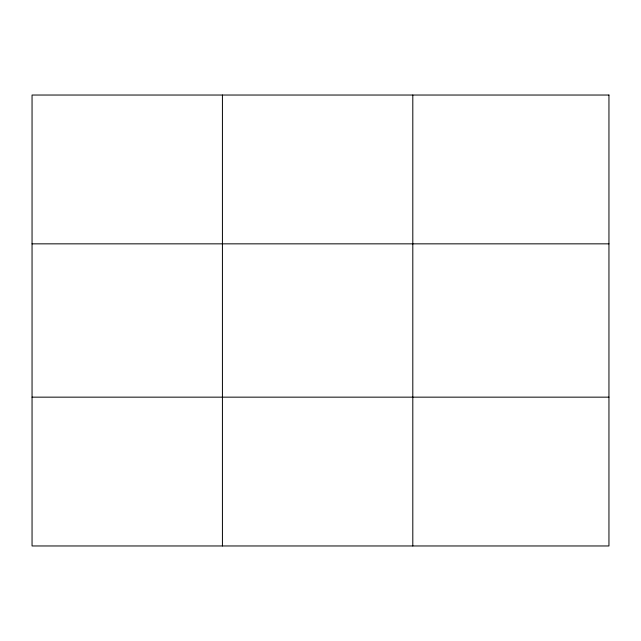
<?xml version="1.0" encoding="UTF-8"?>
<svg xmlns="http://www.w3.org/2000/svg" width="641" height="641" viewBox="0 0 641 641"><rect width="100%" height="100%" fill="white"/><g stroke="black" fill="none" stroke-linecap="round" stroke-linejoin="round"><path stroke-width="0.96" d="M222.427 545.964L222.427 95.036M412.804 545.964L412.804 95.036M32.05 243.844L608.95 243.844M32.05 397.156L608.95 397.156M608.95 95.036L608.95 545.964L32.05 545.964L32.05 95.036L608.95 95.036"/></g></svg>
